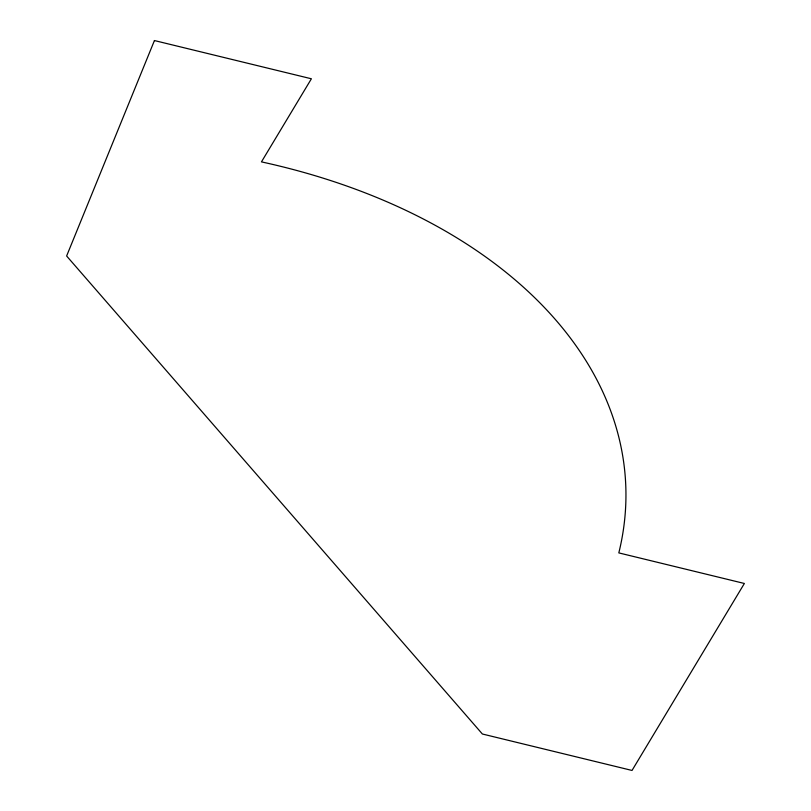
<?xml version="1.0" encoding="UTF-8"?>
<svg xmlns="http://www.w3.org/2000/svg" width="811" height="811" viewBox="0 0 811 811"><rect width="100%" height="100%" fill="white"/><g stroke="black" fill="none" stroke-linecap="round" stroke-linejoin="round"><path stroke-width="1.22" d="M154.435 40.55L66.624 255.992L482.383 734.006L632.022 770.45L744.376 583.474L618.813 552.899A550.253 360.266 -1.7 0 0 261.456 161.876L311.394 78.779L154.435 40.55"/></g></svg>
